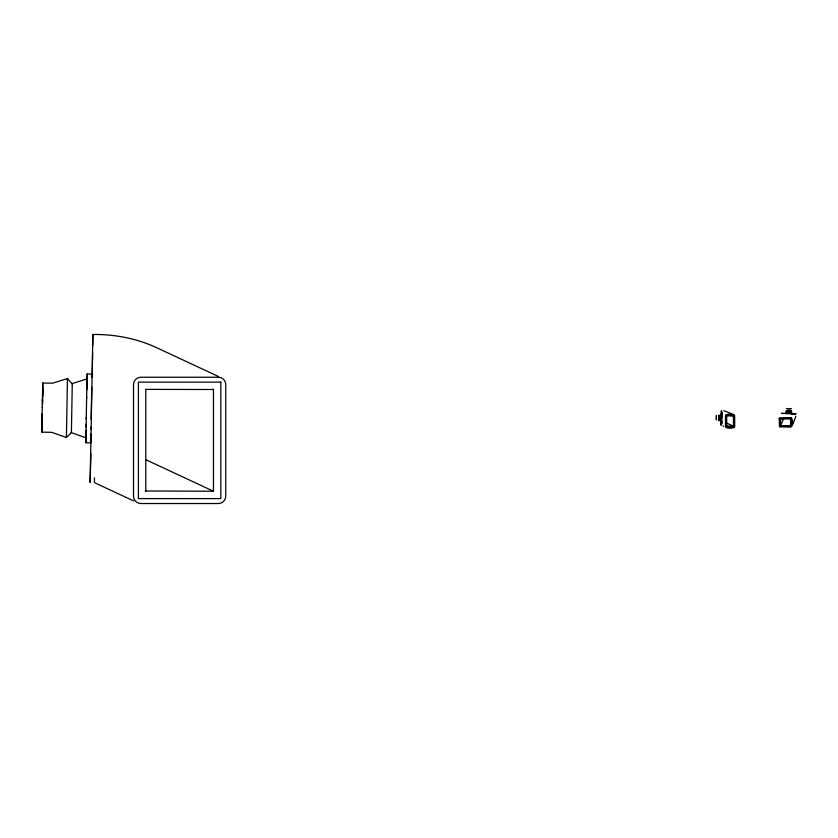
<?xml version="1.0" encoding="UTF-8"?>
<svg xmlns="http://www.w3.org/2000/svg" width="838" height="838" viewBox="0 0 838 838"><rect width="100%" height="100%" fill="white"/><g stroke="black" fill="none" stroke-linecap="round" stroke-linejoin="round"><path stroke-width="1.26" d="M67.469 380.232L67.459 378.546L72.288 384.076M716.301 419.88L716.322 418.466M718.836 415.711L718.857 414.978L718.847 415.847M719.255 420.247L719.276 418.518M719.318 416.088L719.339 415.48L719.308 416.517M721.214 419.817L721.12 425.295L721.392 410.987M87.194 378.818L87.194 373.989L92.117 374.177M718.774 418.633L718.753 420.844L718.763 420.267M716.364 416.287L716.385 415.418L716.343 417.198M721.319 415.114L721.319 414.548L721.225 419.01M42.036 422.184L42.005 427.233L42.319 414.14M42.675 392.98L42.707 387.931L42.508 395.41M86.094 430.282L86.042 437.855L71.398 432.67L66.391 437.499L51.736 432.324L41.91 432.146L42.089 418.277M90.923 434.011L90.871 442.852L85.958 442.757L86.178 424.426M716.312 419.199L716.312 419.325M42.623 396.877L42.801 383.008L52.626 383.186L67.459 378.546L66.422 437.007M90.996 429.035L91.017 427.181M721.392 410.83L721.298 415.187M42.015 420.959L42.162 413.647M42.549 401.507L42.696 394.206M86.105 427.097L86.283 417.481M92.274 373.853L92.609 353.144M92.735 345.382L92.882 334.477C114.848 334.184 136.919 338.521 156.874 347.791L218.54 376.545M720.722 419.807L720.732 418.843M721.769 423.976L721.864 411.94L722.063 414.653M42.11 415.166L42.246 407.247M42.508 404L42.529 402.743M42.549 403.109L42.602 399.988M86.23 418.99L86.429 407.917M91.143 419.084L91.751 387.166M716.322 418.612L716.354 417.041M718.774 418.811L718.805 416.915M719.266 418.665L719.287 418.015M720.732 419L720.743 418.288M720.743 418.34L720.774 416.79M721.319 414.527L721.298 413.867M721.717 418.864L721.769 416.287M791.994 414.339L794.696 414.496M42.267 407.32L42.392 399.37M86.45 407.98L86.628 396.887M719.287 417.753L719.308 416.696M42.392 401.014L42.79 383.039M42.319 415.784L41.921 432.115M86.628 398.521L86.838 387.072M718.805 417.115L718.815 416.57M720.774 416.957L720.795 415.69M86.796 390.12L86.911 383.731M720.806 415.575L720.827 414.527L720.806 415.323M721.769 416.13L721.78 415.596M86.859 387.25L87.194 373.989M86.943 383.647L87.11 378.891L72.278 383.542L71.398 432.67L71.44 431.926M86.146 437.216L85.958 442.757M91.981 377.414L92.107 374.073M90.933 453.431L90.095 482.437L92.882 334.53M721.633 423.965L721.927 421.273M94.411 477.922L94.453 482.259M86.094 436.944L86.052 437.813M90.913 442.275L90.881 442.799M795.943 416.109L792.842 424.217M790.632 418.885L790.601 425.735L780.429 425.735L780.639 418.508M780.429 425.735L783.75 418.602M787.291 413.501L781.351 413.396L796.079 413.679L791.973 413.563M788.17 411.06L785.845 411.029L789.166 411.07M790.758 411.615L791.69 411.133L789.532 411.081M145.508 389.377L213.46 389.513L213.46 491.236L145.257 490.984M786.421 411.531L788.38 411.552M726.064 415.763L733.46 416.046L733.46 426.228L726.232 426.008M780.429 418.969L790.601 418.969M786.484 413.49L786.243 413.008L787.27 413.008M786.473 413.019L785.876 412.987L786.945 412.998M789.815 411.091L791.219 411.112M790.684 411.123L790.632 411.112M791.533 413.595L792.13 413.595L790.653 413.563M789.857 408.651L791.229 408.661L787.448 408.588M789.459 408.63L790.004 408.64M786.652 412.998L787.982 413.019M788.338 408.609L789.239 408.64M788.181 408.609L786.924 408.588L788.506 408.63M788.286 411.552L790.883 411.605M787.856 413.511L790.464 413.553M785.342 413.511L786.138 413.008M787.427 413.501L788.118 413.511M791.208 414.087L794.707 414.14M789.427 413.04L788.307 413.019M790.087 411.091L789.239 411.081M790.475 413.061L789.7 413.05M789.323 413.04L792.14 413.113L790.684 413.071M723.833 410.704L731.93 413.804M731.878 415.313L733.46 416.046M726.326 422.897L733.46 426.228M723.005 426.039L723.644 426.333M212.821 389.209L213.46 389.513M145.571 459.58L213.46 491.236M94.998 482.887L133.609 500.894M726.693 416.046L726.693 426.228M145.791 389.513L145.791 491.236M720.701 421.179L720.711 420.173L720.701 421.179M720.711 420.645L720.722 420.676M725.467 415.459L725.457 426.71C726.001 428.742 734.14 428.742 734.685 426.71L734.685 415.564C733.889 413.354 726.41 413.815 725.467 415.459M779.204 418.382L779.487 426.814L791.093 426.961C793.167 426.395 792.884 418.424 791.187 417.743L779.225 418.288M786.39 408.577L786.473 408.577M218.372 377.226L140.878 377.226A7.364 7.364 0 0 0 133.504 384.59L133.504 496.148A7.364 7.364 0 0 0 140.878 503.523L218.372 503.523A7.364 7.364 0 0 0 225.747 496.148L225.747 384.59A7.364 7.364 0 0 0 218.372 377.226M220.834 382.138L138.417 382.138L138.417 498.6L220.834 498.6L220.834 382.138M734.193 415.313L725.949 415.313L725.949 426.961L734.193 426.961L734.193 415.313M791.334 418.225L779.686 418.225L779.686 426.469L791.334 426.469L791.334 418.225M788.066 408.598L788.139 408.619"/></g></svg>
